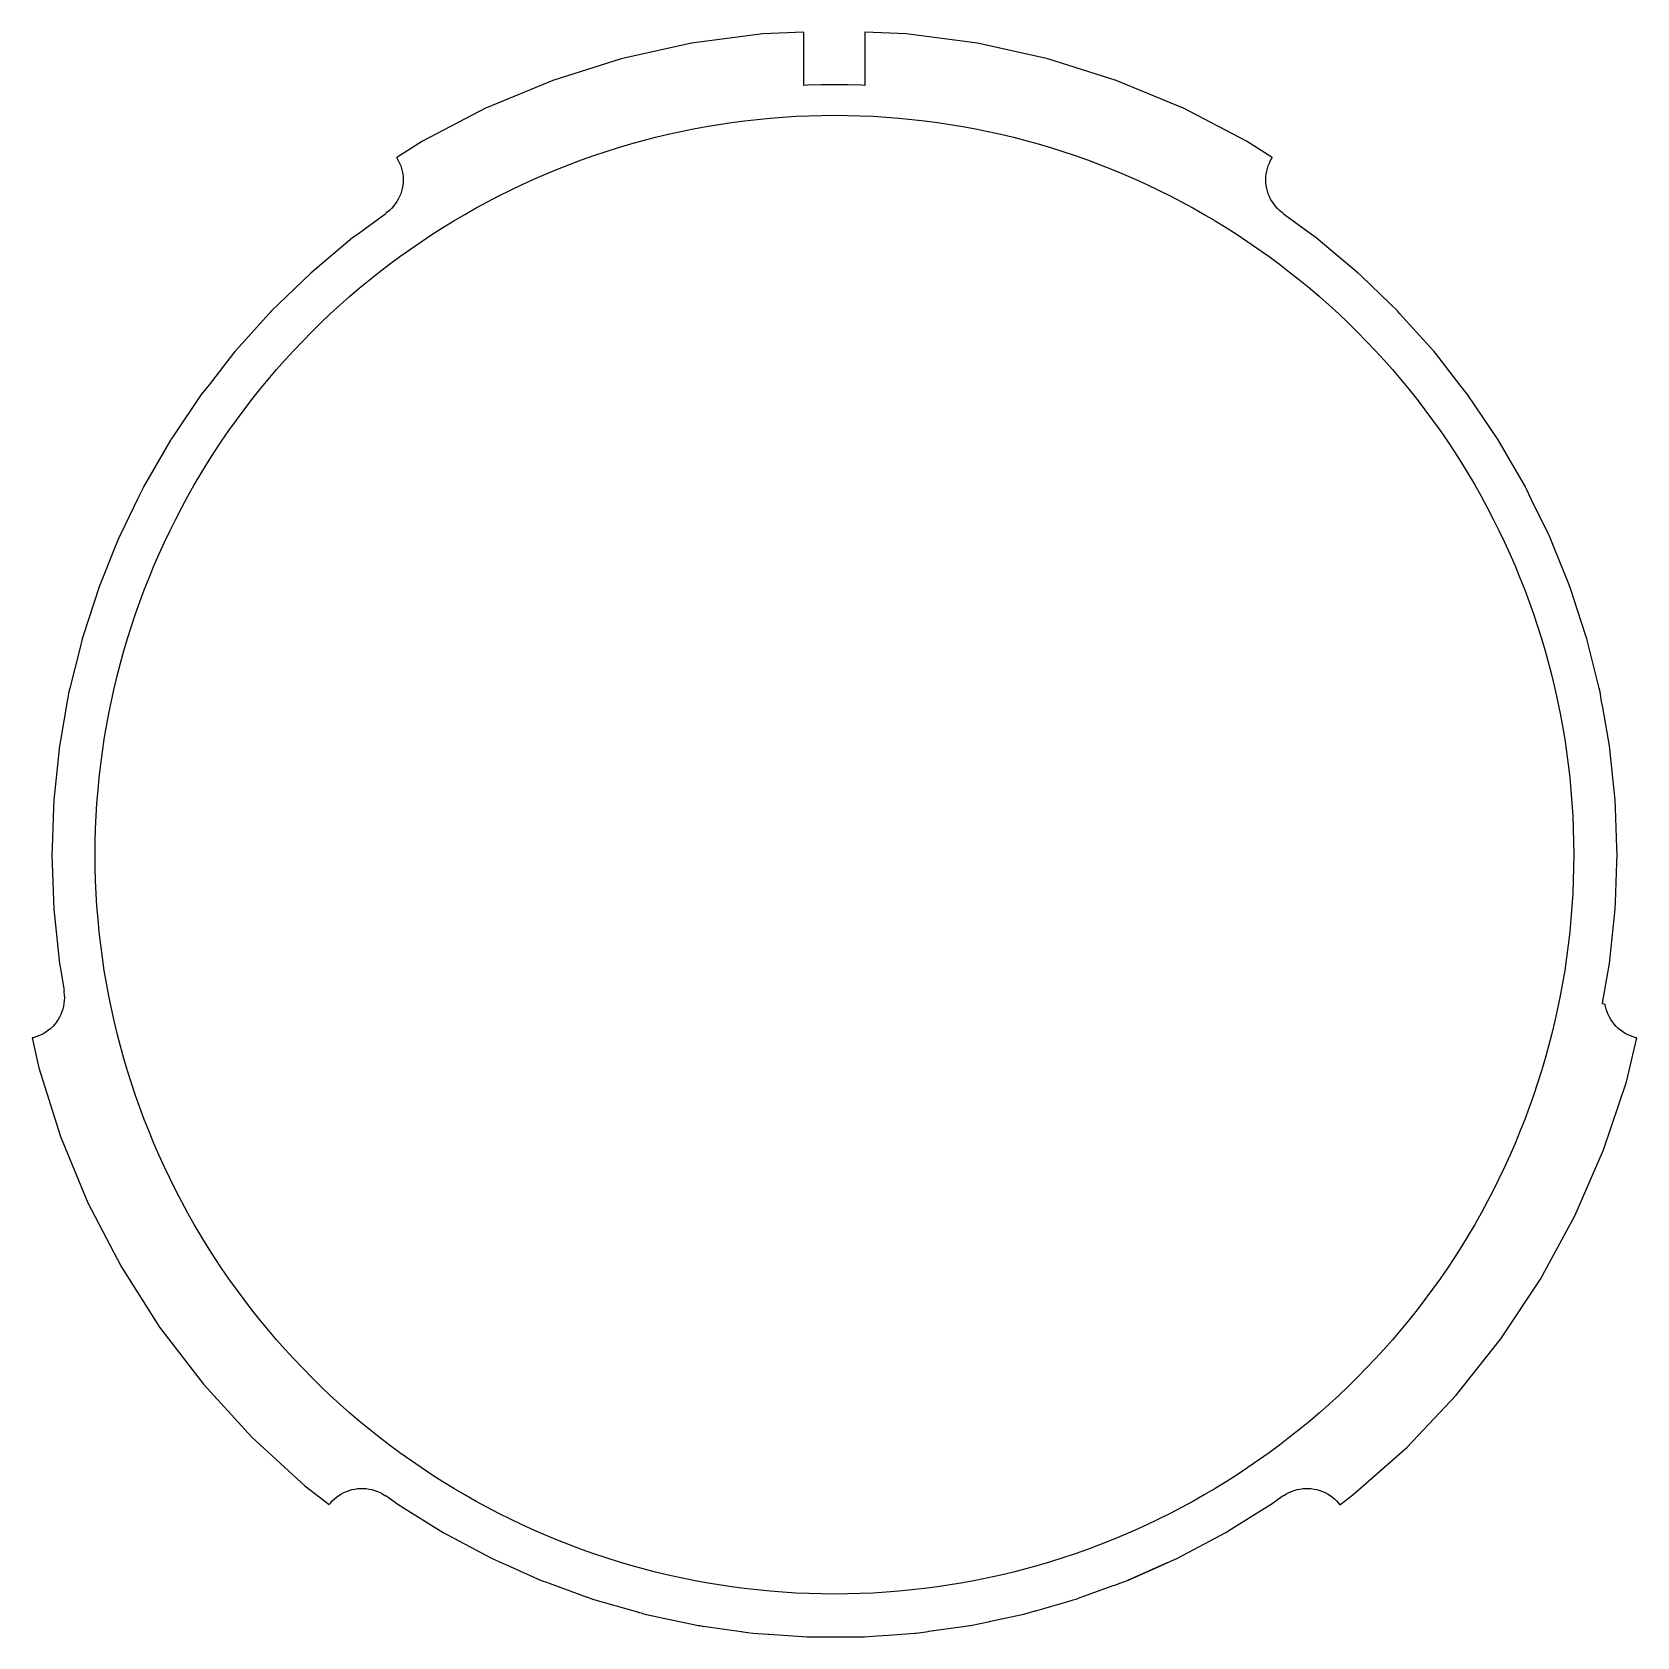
# Model space of a CAD drawing. Extents: x -26.3 to 26.3, y -25.6 to 27.
import ezdxf

# ---------------------------------------------------------------- set-up
doc = ezdxf.new("R2010")
doc.units = 0

msp = doc.modelspace()

# ---------------------------------------------------------------- linework, layer by layer
at = {"color": 7}
for points in [[(0.9359, -25.631194), (0.938643, -25.630994), (0.980684, -25.628094), (1.404178, -25.598394), (1.774198, -25.572594), (2.633687, -25.512494), (2.635877, -25.512294), (2.681147, -25.509094), (3.068726, -25.454694), (3.074126, -25.453894), (3.092846, -25.451294), (4.293045, -25.282594), (4.422714, -25.264394), (4.445704, -25.261094), (4.454064, -25.259894), (5.087084, -25.125394), (5.094784, -25.123794), (5.117084, -25.118994), (6.205292, -24.887695), (6.571902, -24.782595), (6.591932, -24.776895), (6.598582, -24.774995), (7.72767, -24.451195), (7.76259, -24.441195), (7.8265, -24.422895), (7.92628, -24.394195), (7.97417, -24.376795), (8.02288, -24.359095), (9.133849, -23.954696), (9.190108, -23.934296), (9.379508, -23.865296), (9.387148, -23.862596), (9.608648, -23.781896), (10.921186, -23.197597), (9.608658, -23.781896), (10.664187, -23.311996), (10.701686, -23.295296), (11.244186, -23.053697), (12.824984, -22.213198), (13.101084, -22.040698), (14.343282, -21.264399), (14.670982, -21.026299), (14.705482, -21.001199), (14.712581, -21.011399), (14.731681, -20.997499), (14.811581, -20.947599), (14.894781, -20.903299), (14.980781, -20.864999), (15.069381, -20.8328), (15.159981, -20.8068), (15.252081, -20.7872), (15.345381, -20.7741), (15.439381, -20.7675), (15.53368, -20.7675), (15.62768, -20.7741), (15.72098, -20.7872), (15.81318, -20.8068), (15.90368, -20.8328), (15.99228, -20.864999), (16.07838, -20.903299), (16.16158, -20.947599), (16.24148, -20.997499), (16.317679, -21.052899), (16.389879, -21.113499), (16.457679, -21.178899), (16.520679, -21.248899), (16.561379, -21.300999), (16.990879, -20.9832), (18.755076, -19.422501), (18.755776, -19.421801), (20.376474, -17.713903), (20.377174, -17.713203), (21.842873, -15.870606), (21.843472, -15.869806), (23.142971, -13.906508), (23.143471, -13.905608), (24.266969, -11.836511), (24.267369, -11.835611), (25.206268, -9.676534), (25.206668, -9.675584), (25.953767, -7.442836), (25.954067, -7.441866), (26.298867, -6.005648), (26.263167, -5.998068), (26.172567, -5.972088), (26.084067, -5.939868), (25.997967, -5.901529), (25.914767, -5.857298), (25.834868, -5.807368), (25.758668, -5.751979), (25.686468, -5.691419), (25.618668, -5.625959), (25.555568, -5.555919), (25.497568, -5.481679), (25.444868, -5.403559), (25.397768, -5.321949), (25.356468, -5.237249), (25.321168, -5.149889), (25.292068, -5.060279), (25.269268, -4.96884), (25.258968, -4.91055), (25.258768, -4.90948), (25.167268, -4.89169), (25.172168, -4.86355), (25.172268, -4.86271), (25.346868, -3.872701), (25.400368, -3.569461), (25.587468, -1.788924), (25.595368, -1.562324), (25.641068, -0.253411), (25.649968, 0.000328), (25.642068, 0.227311), (25.596368, 1.536212), (25.587468, 1.789582), (25.400368, 3.57011), (25.179368, 4.823378), (25.143868, 5.024788), (25.089468, 5.333247), (25.057368, 5.461947), (24.656369, 7.070425), (24.622969, 7.173295), (24.218169, 8.418904), (24.14017, 8.658983), (24.10307, 8.773143), (24.07637, 8.839333), (23.58567, 10.053661), (23.432371, 10.433161), (23.410771, 10.477461), (22.836571, 11.654659), (22.678071, 11.979659), (22.647571, 12.042259), (22.642772, 12.050559), (21.752373, 13.592757), (20.751274, 15.077055), (20.499374, 15.399455), (19.692975, 16.431553), (19.649375, 16.487253), (19.648975, 16.487854), (19.399776, 16.764653), (18.523477, 17.737952), (18.451077, 17.818352), (18.200777, 18.060051), (17.258578, 18.96985), (17.163178, 19.06205), (15.79168, 20.212849), (15.55928, 20.381648), (14.746581, 20.972048), (14.705482, 21.001948), (14.712581, 21.012148), (14.655381, 21.053648), (14.583182, 21.114248), (14.515482, 21.179647), (14.452382, 21.249647), (14.394382, 21.323947), (14.341682, 21.402047), (14.294582, 21.483647), (14.253282, 21.568347), (14.217982, 21.655747), (14.188882, 21.745347), (14.166082, 21.836747), (14.149682, 21.929547), (14.139882, 22.023246), (14.136582, 22.117446), (14.139882, 22.211646), (14.149682, 22.305246), (14.166082, 22.398146), (14.188882, 22.489546), (14.217982, 22.579146), (14.253282, 22.666546), (14.294582, 22.751246), (14.341682, 22.832845), (14.348282, 22.842645), (13.500883, 23.382545), (13.499983, 23.383045), (11.411586, 24.470243), (11.410686, 24.470643), (9.235468, 25.371742), (9.234528, 25.372042), (6.989071, 26.080041), (6.988101, 26.080241), (4.689484, 26.589941), (4.688494, 26.590141), (2.354197, 26.89754), (2.353197, 26.89764), (0.999999, 26.95674), (0.999999, 25.209742), (0.880513, 25.214943), (0.440324, 25.226542), (0, 25.230342), (-0.440324, 25.226542), (-0.880513, 25.214943), (-0.999999, 25.209742), (-0.999999, 26.95674), (-2.352207, 26.89764), (-2.353197, 26.89764), (-4.687514, 26.590341), (-4.688494, 26.590141), (-6.987141, 26.080641), (-9.233588, 25.372342), (-9.234528, 25.372042), (-11.409786, 24.471043), (-11.410686, 24.470643), (-13.499083, 23.383545), (-13.499983, 23.383045), (-14.348282, 22.842645), (-14.341682, 22.832845), (-14.294582, 22.751246), (-14.253282, 22.666546), (-14.217982, 22.579146), (-14.188882, 22.489546), (-14.166082, 22.398146), (-14.149682, 22.305246), (-14.139882, 22.211646), (-14.136582, 22.117446), (-14.139882, 22.023246), (-14.149682, 21.929547), (-14.166082, 21.836747), (-14.188882, 21.745347), (-14.217982, 21.655747), (-14.253282, 21.568347), (-14.294582, 21.483647), (-14.341682, 21.402047), (-14.394382, 21.323947), (-14.452382, 21.249647), (-14.515482, 21.179647), (-14.583182, 21.114248), (-14.655381, 21.053648), (-14.712581, 21.012148), (-14.705482, 21.001948), (-14.731481, 20.983048), (-14.732181, 20.982548), (-15.55928, 20.381648), (-15.79168, 20.212849), (-17.163178, 19.06205), (-17.953377, 18.298951), (-18.200777, 18.060051), (-18.451077, 17.818352), (-18.523477, 17.737952), (-19.399776, 16.764653), (-19.648975, 16.487854), (-19.692975, 16.431553), (-20.499374, 15.399455), (-20.751274, 15.077055), (-21.643273, 13.754557), (-21.739773, 13.611457), (-21.752373, 13.592757), (-21.757173, 13.584357), (-22.446272, 12.390859), (-22.642972, 12.050259), (-22.647571, 12.042259), (-22.827771, 11.672859), (-23.401871, 10.495761), (-23.432371, 10.433161), (-23.58107, 10.065061), (-24.07717, 8.837363), (-24.10307, 8.773143), (-24.621969, 7.176275), (-24.623569, 7.171355), (-24.656369, 7.070425), (-24.738269, 6.741936), (-25.058268, 5.458447), (-25.089468, 5.333247), (-25.142968, 5.030028), (-25.370368, 3.740209), (-25.400368, 3.57011), (-25.587468, 1.789582), (-25.596368, 1.536212), (-25.642068, 0.227302), (-25.649968, 0.000328), (-25.587468, -1.788924), (-25.400368, -3.569461), (-25.371268, -3.734311), (-25.253668, -4.40113), (-25.253068, -4.40476), (-25.244868, -4.45103), (-25.261068, -4.45388), (-25.252868, -4.50028), (-25.243068, -4.59399), (-25.239768, -4.68816), (-25.243068, -4.78234), (-25.252868, -4.87605), (-25.269268, -4.96884), (-25.292068, -5.060279), (-25.321168, -5.149889), (-25.356468, -5.237249), (-25.397768, -5.321949), (-25.444868, -5.403559), (-25.497568, -5.481679), (-25.498968, -5.483429), (-25.555568, -5.555919), (-25.618668, -5.625959), (-25.686468, -5.691419), (-25.758668, -5.751979), (-25.834868, -5.807368), (-25.914767, -5.857298), (-25.997967, -5.901529), (-26.084067, -5.939868), (-26.172567, -5.972088), (-26.263167, -5.998068), (-26.297767, -6.005408), (-26.080267, -6.986807), (-26.079967, -6.987767), (-25.371968, -9.233264), (-25.371668, -9.234204), (-24.470669, -11.409412), (-24.470269, -11.410311), (-23.383171, -13.498709), (-23.382671, -13.499609), (-22.117672, -15.485306), (-22.117072, -15.486206), (-20.683774, -17.354104), (-20.683174, -17.354904), (-19.092576, -19.090802), (-19.091876, -19.091502), (-17.355978, -20.6822), (-17.355278, -20.6828), (-16.556979, -21.295399), (-16.520679, -21.248899), (-16.457679, -21.178899), (-16.389879, -21.113499), (-16.317679, -21.052899), (-16.24148, -20.997499), (-16.16158, -20.947599), (-16.07838, -20.903299), (-15.99228, -20.864999), (-15.90368, -20.8328), (-15.81318, -20.8068), (-15.72098, -20.7872), (-15.62768, -20.7741), (-15.53368, -20.7675), (-15.439381, -20.7675), (-15.345381, -20.7741), (-15.252081, -20.7872), (-15.159981, -20.8068), (-15.069381, -20.8328), (-14.980781, -20.864999), (-14.894781, -20.903299), (-14.811581, -20.947599), (-14.731681, -20.997499), (-14.712581, -21.011399), (-14.705482, -21.001299), (-14.672381, -21.025399), (-14.671582, -21.025899), (-14.343282, -21.264399), (-14.067182, -21.436999), (-12.824984, -22.213198), (-11.244186, -23.053697), (-10.856786, -23.226197), (-10.855386, -23.226897), (-10.748186, -23.274597), (-9.608648, -23.781896), (-9.408518, -23.854796), (-9.405358, -23.855896), (-9.354378, -23.874496), (-9.347778, -23.876896), (-8.13488, -24.318295), (-8.13029, -24.319995), (-8.02989, -24.356495), (-8.01895, -24.360495), (-7.98611, -24.372495), (-7.94738, -24.386595), (-7.92744, -24.393795), (-7.92628, -24.394195), (-6.453602, -24.816495), (-6.450662, -24.817395), (-6.439412, -24.820595), (-6.410672, -24.828895), (-6.407252, -24.829794), (-6.377962, -24.838194), (-6.377622, -24.838294), (-6.297052, -24.861394), (-6.295662, -24.861794), (-6.205292, -24.887695), (-6.168402, -24.895594), (-6.165302, -24.896194), (-6.164312, -24.896495), (-6.106582, -24.908694), (-6.103152, -24.909495), (-5.962782, -24.939295), (-5.956213, -24.940694), (-5.698543, -24.995494), (-4.509604, -25.248194), (-4.468674, -25.256894), (-4.454064, -25.259894), (-4.426094, -25.263894), (-4.415315, -25.265394), (-4.333765, -25.276894), (-4.308315, -25.280394), (-3.057806, -25.456194), (-3.039926, -25.458694), (-2.995396, -25.464994), (-2.924666, -25.474894), (-2.911716, -25.476794), (-2.844286, -25.486194), (-2.836056, -25.487394), (-2.681147, -25.509094), (-2.173467, -25.544694), (-2.146567, -25.546494), (-2.141677, -25.546894), (-0.895171, -25.633993), (0.895171, -25.633993), (0.9359, -25.631194), (0.9359, -25.631194)], [(-0.422871, -24.225895), (-0.845614, -24.214795), (-1.268098, -24.196395), (-1.690198, -24.170595), (-2.111777, -24.137395), (-2.532717, -24.096895), (-2.952886, -24.048995), (-3.372156, -23.993796), (-3.790405, -23.931296), (-4.207495, -23.861496), (-4.623294, -23.784396), (-5.037694, -23.700096), (-5.450553, -23.608596), (-5.861763, -23.509896), (-6.271182, -23.403996), (-6.678682, -23.290996), (-7.084161, -23.170897), (-7.487471, -23.043697), (-7.88851, -22.909497), (-8.28714, -22.768397), (-8.683249, -22.620297), (-9.076708, -22.465297), (-9.467408, -22.303398), (-9.855217, -22.134798), (-10.239987, -21.959398), (-10.621687, -21.777398), (-11.000186, -21.588699), (-11.375286, -21.393399), (-11.746885, -21.191599), (-12.114985, -20.983399), (-12.479384, -20.7688), (-12.839884, -20.5478), (-13.196583, -20.3206), (-13.549183, -20.087201), (-13.897782, -19.847701), (-14.241982, -19.602101), (-14.581982, -19.350501), (-14.917481, -19.093102), (-15.248381, -18.829802), (-15.57468, -18.560902), (-15.89628, -18.286203), (-16.212979, -18.006003), (-16.524779, -17.720303), (-16.831579, -17.429204), (-17.133179, -17.132804), (-17.429578, -16.831205), (-17.720678, -16.524405), (-18.006377, -16.212605), (-18.286577, -15.895906), (-18.561277, -15.574306), (-18.830176, -15.248007), (-19.093476, -14.917107), (-19.350876, -14.581607), (-19.602475, -14.241608), (-19.848075, -13.897408), (-20.087575, -13.548809), (-20.320975, -13.196209), (-20.548174, -12.83951), (-20.769174, -12.47901), (-20.983773, -12.11461), (-21.191973, -11.746511), (-21.393773, -11.374912), (-21.589073, -10.999812), (-21.777772, -10.621312), (-21.959772, -10.239613), (-22.135172, -9.854843), (-22.303772, -9.467034), (-22.465672, -9.076334), (-22.620671, -8.682875), (-22.768771, -8.286765), (-22.909871, -7.888136), (-23.044071, -7.487096), (-23.171271, -7.083787), (-23.291371, -6.678307), (-23.404371, -6.270808), (-23.51027, -5.861388), (-23.60897, -5.450179), (-23.70047, -5.037319), (-23.78477, -4.62292), (-23.86187, -4.20712), (-23.93167, -3.790031), (-23.99417, -3.371782), (-24.04937, -2.952512), (-24.09727, -2.532343), (-24.13777, -2.111403), (-24.17097, -1.689824), (-24.196769, -1.267724), (-24.21517, -0.84524), (-24.22627, -0.422497), (-24.22997, 0.000374), (-24.22627, 0.423246), (-24.21517, 0.845988), (-24.196769, 1.268473), (-24.17097, 1.690572), (-24.13777, 2.112152), (-24.09727, 2.533091), (-24.04937, 2.95326), (-23.99417, 3.37253), (-23.93167, 3.790779), (-23.86187, 4.207869), (-23.78477, 4.623668), (-23.70047, 5.038068), (-23.60897, 5.450927), (-23.51027, 5.862137), (-23.404371, 6.271556), (-23.291371, 6.679056), (-23.171271, 7.084535), (-23.044071, 7.487845), (-22.909871, 7.888884), (-22.768771, 8.287514), (-22.620671, 8.683623), (-22.465672, 9.077083), (-22.303772, 9.467782), (-22.135172, 9.855592), (-21.959772, 10.240361), (-21.777772, 10.622061), (-21.589073, 11.00056), (-21.393773, 11.37566), (-21.191973, 11.747259), (-20.983773, 12.115359), (-20.769174, 12.479758), (-20.548174, 12.840258), (-20.320975, 13.196957), (-20.087575, 13.549557), (-19.848075, 13.898157), (-19.602475, 14.242356), (-19.350876, 14.582356), (-19.093476, 14.917855), (-18.830176, 15.248755), (-18.561277, 15.575055), (-18.286577, 15.896654), (-18.006377, 16.213354), (-17.720678, 16.525153), (-17.429578, 16.831953), (-17.133179, 17.133553), (-16.831579, 17.429952), (-16.524779, 17.721052), (-16.212979, 18.006751), (-15.89628, 18.286951), (-15.57468, 18.561651), (-15.248381, 18.830551), (-14.917481, 19.09385), (-14.581982, 19.35125), (-14.241982, 19.602849), (-13.897782, 19.848449), (-13.549183, 20.087949), (-13.196583, 20.321348), (-12.839884, 20.548548), (-12.479384, 20.769548), (-12.114985, 20.984148), (-11.746885, 21.192347), (-11.375286, 21.394147), (-11.000186, 21.589447), (-10.621687, 21.778147), (-10.239987, 21.960146), (-9.855217, 22.135546), (-9.467408, 22.304146), (-9.076708, 22.466046), (-8.683249, 22.621046), (-8.28714, 22.769145), (-7.88851, 22.910245), (-7.487471, 23.044445), (-7.084161, 23.171645), (-6.678682, 23.291745), (-6.271182, 23.404745), (-5.861763, 23.510645), (-5.450553, 23.609344), (-5.037694, 23.700844), (-4.623294, 23.785144), (-4.207495, 23.862244), (-3.790405, 23.932044), (-3.372156, 23.994544), (-2.952886, 24.049744), (-2.532717, 24.097644), (-2.111777, 24.138144), (-1.690198, 24.171344), (-1.268098, 24.197144), (-0.845614, 24.215544), (-0.422871, 24.226644), (0, 24.230344), (0.422871, 24.226644), (0.845614, 24.215544), (1.268098, 24.197144), (1.690198, 24.171344), (2.111777, 24.138144), (2.532717, 24.097644), (2.952886, 24.049744), (3.372156, 23.994544), (3.790405, 23.932044), (4.207495, 23.862244), (4.623294, 23.785144), (5.037694, 23.700844), (5.450553, 23.609344), (5.861763, 23.510645), (6.271182, 23.404745), (6.678682, 23.291745), (7.084161, 23.171645), (7.487471, 23.044445), (7.88851, 22.910245), (8.28714, 22.769145), (8.683249, 22.621046), (9.076708, 22.466046), (9.467408, 22.304146), (9.855217, 22.135546), (10.239987, 21.960146), (10.621687, 21.778147), (11.000186, 21.589447), (11.375286, 21.394147), (11.746885, 21.192347), (12.114985, 20.984148), (12.479384, 20.769548), (12.839884, 20.548548), (13.196583, 20.321348), (13.549183, 20.087949), (13.897782, 19.848449), (14.241982, 19.602849), (14.581982, 19.35125), (14.917481, 19.09385), (15.248381, 18.830551), (15.57468, 18.561651), (15.89628, 18.286951), (16.212979, 18.006751), (16.524779, 17.721052), (16.831579, 17.429952), (17.133179, 17.133553), (17.429578, 16.831953), (17.720678, 16.525153), (18.006377, 16.213354), (18.286577, 15.896654), (18.561277, 15.575055), (18.830176, 15.248755), (19.093476, 14.917855), (19.350876, 14.582356), (19.602475, 14.242356), (19.848075, 13.898157), (20.087575, 13.549557), (20.320975, 13.196957), (20.548174, 12.840258), (20.769174, 12.479758), (20.983773, 12.115359), (21.191973, 11.747259), (21.393773, 11.37566), (21.589073, 11.00056), (21.777772, 10.622061), (21.959772, 10.240361), (22.135172, 9.855592), (22.303772, 9.467782), (22.465672, 9.077083), (22.620671, 8.683623), (22.768771, 8.287514), (22.909871, 7.888884), (23.044071, 7.487845), (23.171271, 7.084535), (23.291371, 6.679056), (23.404371, 6.271556), (23.51027, 5.862137), (23.60897, 5.450927), (23.70047, 5.038068), (23.78477, 4.623668), (23.86187, 4.207869), (23.93167, 3.790779), (23.99417, 3.37253), (24.04937, 2.95326), (24.09727, 2.533091), (24.13777, 2.112152), (24.17097, 1.690572), (24.196769, 1.268473), (24.21517, 0.845988), (24.22627, 0.423246), (24.22997, 0.000374), (24.22627, -0.422497), (24.21517, -0.84524), (24.196769, -1.267724), (24.17097, -1.689824), (24.13777, -2.111403), (24.09727, -2.532343), (24.04937, -2.952512), (23.99417, -3.371782), (23.93167, -3.790031), (23.86187, -4.20712), (23.78477, -4.62292), (23.70047, -5.037319), (23.60897, -5.450179), (23.51027, -5.861388), (23.404371, -6.270808), (23.291371, -6.678307), (23.171271, -7.083787), (23.044071, -7.487096), (22.909871, -7.888136), (22.768771, -8.286765), (22.620671, -8.682875), (22.465672, -9.076334), (22.303772, -9.467034), (22.135172, -9.854843), (21.959772, -10.239613), (21.777772, -10.621312), (21.589073, -10.999812), (21.393773, -11.374912), (21.191973, -11.746511), (20.983773, -12.11461), (20.769174, -12.47901), (20.548174, -12.83951), (20.320975, -13.196209), (20.087575, -13.548809), (19.848075, -13.897408), (19.602475, -14.241608), (19.350876, -14.581607), (19.093476, -14.917107), (18.830176, -15.248007), (18.561277, -15.574306), (18.286577, -15.895906), (18.006377, -16.212605), (17.720678, -16.524405), (17.429578, -16.831205), (17.133179, -17.132804), (16.831579, -17.429204), (16.524779, -17.720303), (16.212979, -18.006003), (15.89628, -18.286203), (15.57468, -18.560902), (15.248381, -18.829802), (14.917481, -19.093102), (14.581982, -19.350501), (14.241982, -19.602101), (13.897782, -19.847701), (13.549183, -20.087201), (13.196583, -20.3206), (12.839884, -20.5478), (12.479384, -20.7688), (12.114985, -20.983399), (11.746885, -21.191599), (11.375286, -21.393399), (11.000186, -21.588699), (10.621687, -21.777398), (10.239987, -21.959398), (9.855217, -22.134798), (9.467408, -22.303398), (9.076708, -22.465297), (8.683249, -22.620297), (8.28714, -22.768397), (7.88851, -22.909497), (7.487471, -23.043697), (7.084161, -23.170897), (6.678682, -23.290996), (6.271182, -23.403996), (5.861763, -23.509896), (5.450553, -23.608596), (5.037694, -23.700096), (4.623294, -23.784396), (4.207495, -23.861496), (3.790405, -23.931296), (3.372156, -23.993796), (2.952886, -24.048995), (2.532717, -24.096895), (2.111777, -24.137395), (1.690198, -24.170595), (1.268098, -24.196395), (0.845614, -24.214795), (0.422871, -24.225895), (0, -24.229595), (-0.422871, -24.225895), (-0.422871, -24.225895)]]:
    msp.add_lwpolyline(points, dxfattribs=at)

doc.saveas('drawing.dxf')
